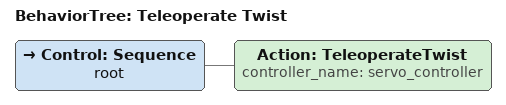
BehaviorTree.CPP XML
<?xml version="1.0"?>
<root BTCPP_format="4" main_tree_to_execute="Teleoperate Twist">
    <BehaviorTree ID="Teleoperate Twist" _description="Teleoperate the robot in Cartesian twist mode from the Web UI">
        <Control ID="Sequence" name="root">
            <Action ID="TeleoperateTwist" controller_name="servo_controller"/>
        </Control>
    </BehaviorTree>
</root>
